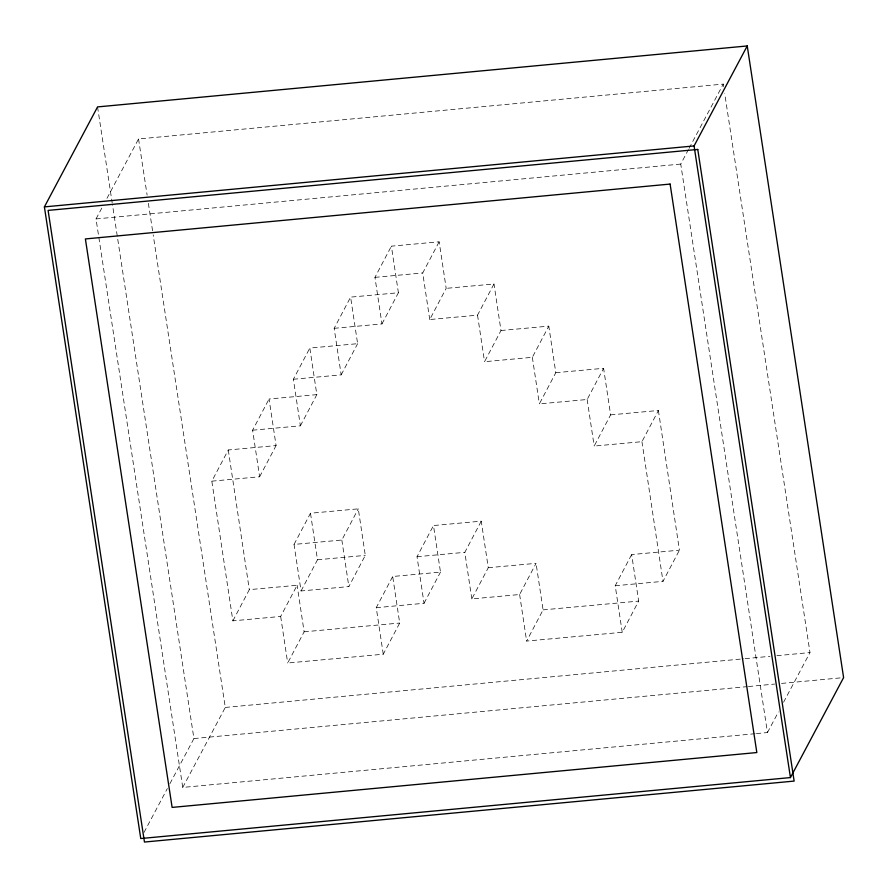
<?xml version="1.0" encoding="UTF-8"?>
<svg xmlns="http://www.w3.org/2000/svg" width="888" height="888" viewBox="0 0 888 888"><rect width="100%" height="100%" fill="white"/><g stroke="black" fill="none" stroke-linecap="round" stroke-linejoin="round"><path stroke-width="0.67" stroke-dasharray="4.44 3.33" d="M232.878 620.845L249.317 589.654L297.114 585.27L280.675 616.45L232.878 620.845L211.832 481.163L228.283 449.972L276.079 445.587L269.064 399.012L316.838 394.627L309.823 348.063L357.62 343.678L350.605 297.125L398.401 292.74L391.386 246.176L439.16 241.791L446.176 288.356L429.737 319.547L477.533 315.151L493.983 283.971L446.176 288.356M211.832 481.163L259.629 476.767L252.614 430.203L269.064 399.012M252.614 430.203L300.388 425.818L293.373 379.254L309.823 348.063M293.373 379.254L341.181 374.858L334.166 328.316L350.605 297.125M259.629 476.767L276.079 445.587M334.166 328.316L381.962 323.931L374.947 277.356L391.386 246.176M300.388 425.818L316.838 394.627M341.181 374.858L357.62 343.678M381.962 323.931L398.401 292.74M429.737 319.547L422.721 272.971L439.16 241.791M294.039 544.422L310.489 513.231L358.286 508.846L365.29 555.389L348.851 586.58L301.054 590.964L294.039 544.422L341.836 540.026L358.286 508.846M301.054 590.964L317.493 559.773L310.489 513.231M488.267 567.721L536.063 563.336L519.624 594.516L471.828 598.912L488.267 567.721L481.252 521.156L433.477 525.541L440.492 572.105L392.696 576.49L399.7 623.043L383.261 654.223L287.69 663.003L304.129 631.812L297.114 585.27M500.987 330.514L548.784 326.129L532.345 357.309L484.548 361.705L500.987 330.514L493.983 283.971M383.261 654.223L376.246 607.681L392.696 576.49M376.246 607.681L424.042 603.296L417.027 556.721L433.477 525.541M424.042 603.296L440.492 572.105M555.799 372.694L603.596 368.309L587.157 399.5L539.36 403.885L555.799 372.694L548.784 326.129M471.828 598.912L464.813 552.336L481.252 521.156M610.611 414.874L658.397 410.489L641.946 441.68L594.172 446.065L610.611 414.874L603.596 368.309M658.397 410.489L679.431 550.172L631.657 554.556L638.672 601.098L622.233 632.289L526.628 641.069L543.079 609.878L536.063 563.336M622.233 632.289L615.218 585.747L631.657 554.556M615.218 585.747L662.992 581.363L679.431 550.172M755.055 733.721L182.75 787.423L96.026 218.936L101.831 208.036M106.982 198.335L138.55 138.961L723.265 84.094L723.687 86.835M144 832.445L167.344 788.555M169.93 783.671L193.917 738.561L112.399 204.196M182.75 787.423L225.286 707.436L153.18 234.843M756.432 733.588L767.465 732.556L680.741 164.069L688.466 149.528M689.11 148.318L723.265 84.094M767.465 732.556L778.421 711.954M783.571 702.253L809.989 652.569L724.73 93.684M96.026 218.936L680.741 164.069M225.286 707.436L743.8 658.785M745.176 658.652L769.996 656.321M776.9 655.677L809.989 652.569M193.917 738.561L747.041 686.657M748.429 686.524L774.636 684.071M781.529 683.416L843.6 677.6M374.947 277.356L422.721 272.971M317.493 559.773L365.29 555.389M417.027 556.721L464.813 552.336M304.129 631.812L399.7 623.043M543.079 609.878L638.672 601.098M138.55 138.961L147.119 195.116M148.374 203.341L152.98 233.477M97.558 106.915L112.188 202.83M641.946 441.68L662.992 581.363M587.157 399.5L594.172 446.065M532.345 357.309L539.36 403.885M477.533 315.151L484.548 361.705M519.624 594.516L526.628 641.069M341.836 540.026L348.851 586.58M280.675 616.45L287.69 663.003M228.283 449.972L249.317 589.654"/><path stroke-width="1.33" d="M44.4 206.893L97.558 106.915L747.241 45.954L843.6 677.6L790.442 777.577L140.759 838.538L44.4 206.893L694.083 145.932L747.241 45.954M694.083 145.932L790.442 777.577M697.768 149.439L48.096 210.401L144.455 842.046L794.138 781.085L697.768 149.439M670.107 184.071L85.392 238.939L172.117 807.414L756.831 752.547L670.107 184.071"/></g></svg>
